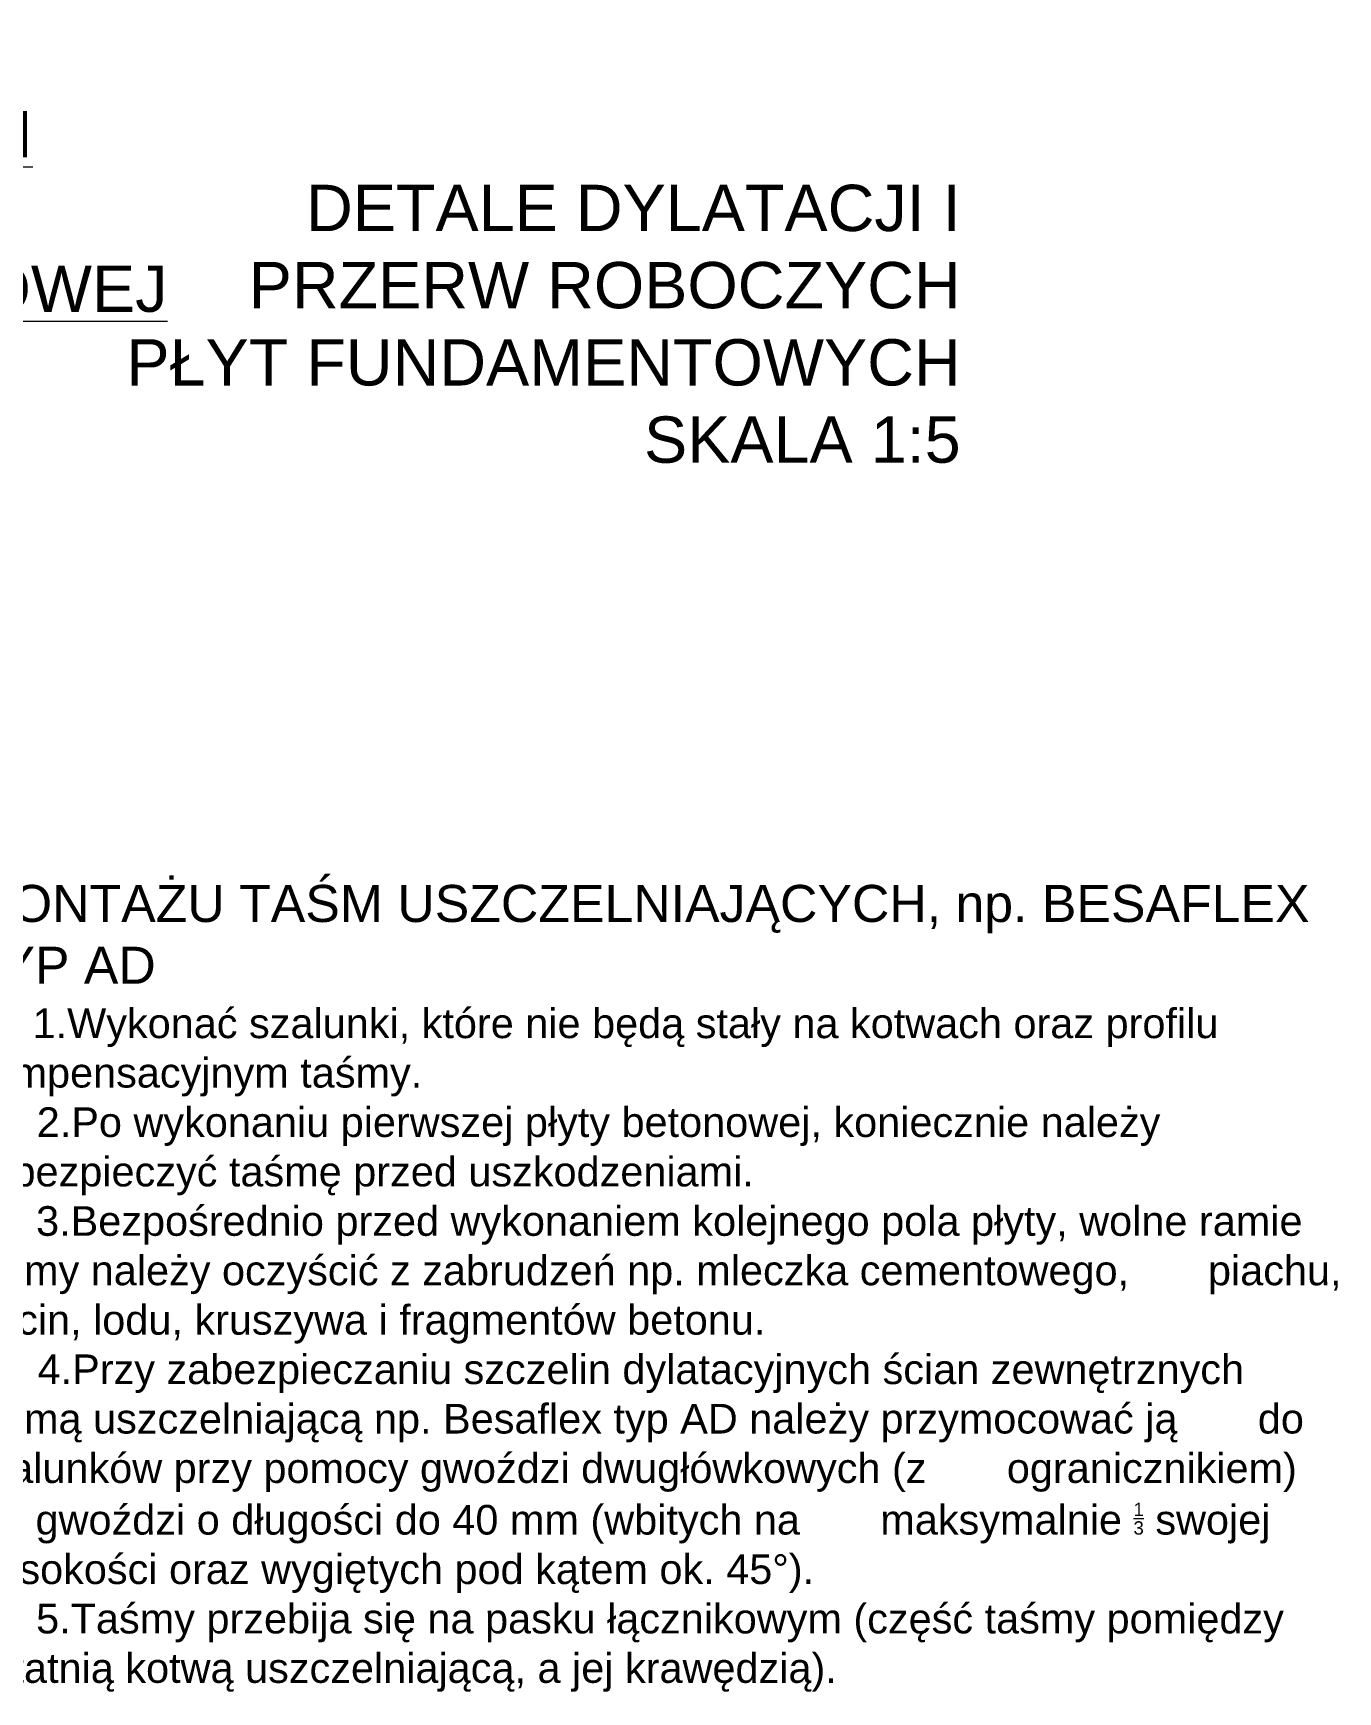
# Model space of a CAD drawing. Header units: millimetres. Extents: x 647 to 146539, y -131215 to 59.
# Drawn here: x 110836 to 111540, y -12219 to -11324 of the extents above; entities that cross this region are included whole.
import ezdxf

# ---------------------------------------------------------------- set-up
doc = ezdxf.new("R2010")
doc.units = ezdxf.units.MM
doc.layers.add('G-Opisy', color=2, linetype='Continuous', lineweight=18)
doc.styles.add('Arial-GG', font='arial.ttf')

msp = doc.modelspace()

# ---------------------------------------------------------------- texts
at = {"layer": 'G-Opisy', "color": 2, "insert": (110268.42, -11474.64), "char_height": 25, "width": 1226.3283, "attachment_point": 8, "style": 'Arial-GG'}
msp.add_mtext('{\\LDETAL USZCZELNIENIA DYLATACJIUSZCZELNIENIA DYLATACJIUSZCZELNIENIA DYLATACJIUSZCZELNIENIA DYLATACJI}\\P{\\fArial|b0|i0|c0|p34;\\W7.80404;  }{\\LPŁYTY FUNDAMENTOWEJFUNDAMENTOWEJFUNDAMENTOWEJFUNDAMENTOWEJ}', dxfattribs=at)
at = {"layer": 'G-Opisy', "style": 'Arial-GG'}
for s, insert, char_height, width, attachment_point in [('{\\C2;DETALE DYLATACJI I PRZERW ROBOCZYCH\\PPŁYT FUNDAMENTOWYCH \\PSKALA 1:5}', (111336.51, -11405.69), 25, 480.3759, 3), ('{\\C2;MONTAŻU TAŚM USZCZELNIAJĄCYCH, np. BESAFLEX }{\\C2;TYP AD}\\P{\\fArial|b0|i0|c0|p34;\\W4.43893; }{\\H0.80000x;1.Wykonać szalunki, które nie będą stały na kotwach oraz profilu }{\\fArial|b0|i0|c0|p34;\\W4.43893; }{\\H0.80000x;kompensacyjnym taśmy. }\\P{\\fArial|b0|i0|c0|p34;\\W4.72540; }{\\H0.80000x;2.Po wykonaniu pierwszej płyty betonowej, koniecznie należy }{\\fArial|b0|i0|c0|p34;\\W4.72540; }{\\H0.80000x;zabezpieczyć taśmę przed uszkodzeniami. }\\P{\\fArial|b0|i0|c0|p34;\\W4.67970; }{\\H0.80000x;3.Bezpośrednio przed wykonaniem kolejnego pola płyty, wolne ramie }{\\fArial|b0|i0|c0|p34;\\W4.67970; }{\\H0.80000x;taśmy należy oczyścić z zabrudzeń np. mleczka cementowego, }{\\fArial|b0|i0|c0|p34;\\W4.67970; }{\\H0.80000x;piachu, trocin, lodu, kruszywa i fragmentów betonu. }\\P{\\fArial|b0|i0|c0|p34;\\W4.78515; }{\\H0.80000x;4.Przy zabezpieczaniu szczelin dylatacyjnych ścian zewnętrznych }{\\fArial|b0|i0|c0|p34;\\W4.78515; }{\\H0.80000x;taśmą uszczelniającą np. Besaflex typ AD należy przymocować ją }{\\fArial|b0|i0|c0|p34;\\W4.78515; }{\\H0.80000x;do szalunków przy pomocy gwoździ dwugłówkowych (z }{\\fArial|b0|i0|c0|p34;\\W4.78515; }{\\H0.80000x;ogranicznikiem) lub gwoździ o długości do 40 mm (wbitych na }{\\fArial|b0|i0|c0|p34;\\W4.78515; }{\\H0.80000x;maksymalnie {\\H0.44800x;\\S1/3;}}{\\H0.80002x; swojej wysokości oraz wygiętych pod kątem ok. 45°). }\\P{\\fArial|b0|i0|c0|p34;\\W4.68134; }{\\H0.80002x;5.Taśmy przebija się na pasku łącznikowym (część taśmy pomiędzy }{\\fArial|b0|i0|c0|p34;\\W4.68134; }{\\H0.80002x;ostatnią kotwą uszczelniającą, a jej krawędzią).}', (110801.35, -11783.56), 20, 738.7645, 1)]:
    msp.add_mtext(s, dxfattribs=dict(at, insert=insert, char_height=char_height, width=width, attachment_point=attachment_point))

doc.saveas('drawing.dxf')
